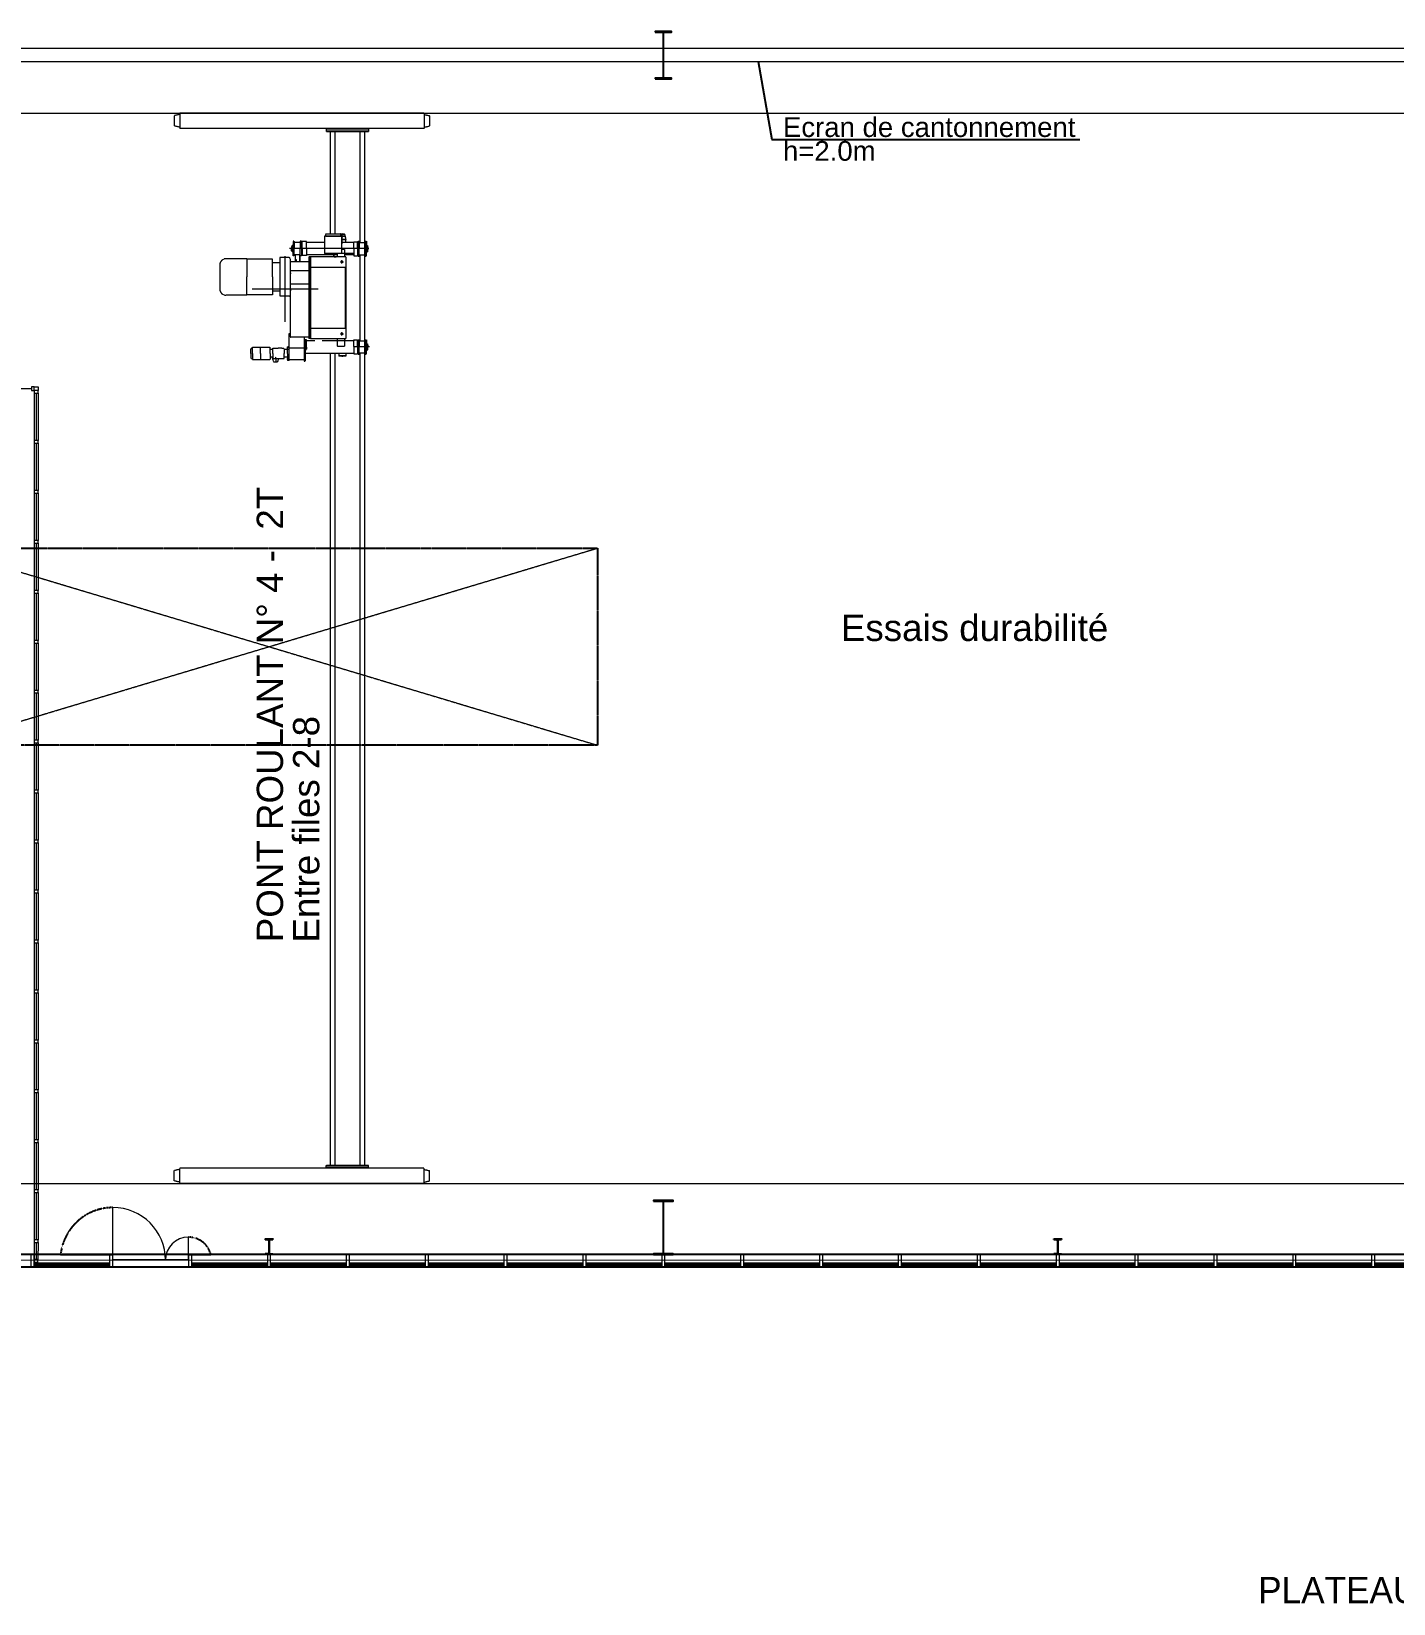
# Model space of a CAD drawing. Header units: metres. Extents: x 134472 to 303672, y 136880 to 366415.
# Drawn here: x 178482 to 199207, y 310791 to 334709 of the extents above; entities that cross this region are included whole.
import ezdxf

# ---------------------------------------------------------------- set-up
doc = ezdxf.new("R2010")
doc.units = ezdxf.units.M
doc.header["$LTSCALE"] = 2
doc.header["$MEASUREMENT"] = 0
doc.header["$PDMODE"] = 2
doc.header["$PDSIZE"] = 500
doc.linetypes.add('Planta_2$0$CACHE', pattern=[0.375, 0.25, -0.125])
doc.linetypes.add('STYLE_12', pattern=[0.46875, 0.3125, -0.15625])
for name, color, linetype in [('0.01', 8, 'Continuous'), ('0.1TEN', 133, 'Planta_2$0$CACHE'), ('1', 5, 'Continuous'), ('MOJI', 7, 'Continuous')]:
    doc.layers.add(name, color=color, linetype=linetype)
for name, color, linetype, lineweight in [('0.03', 151, 'Continuous', 5), ('0.03TEN', 8, 'STYLE_12', 5), ('0.10', 92, 'Continuous', 9), ('0.15', 5, 'Continuous', 15)]:
    doc.layers.add(name, color=color, linetype=linetype, lineweight=lineweight)
doc.styles.add('arial', font='arial.ttf')

msp = doc.modelspace()

# ---------------------------------------------------------------- linework, layer by layer
at = {"layer": '0.01', "linetype": 'Continuous'}
for p, q in [((263046.586, 316099.317), (169926.586, 316099.317)), ((218046.586, 315909.317), (169926.586, 315909.317)), ((178521.586, 315919.317), (179671.586, 315919.317))]:
    msp.add_line(p, q, dxfattribs=at)
at = {"layer": '0.01', "flags": 128}
for points in [[(179671.586, 315963.317), (178521.586, 315963.317)], [(182071.586, 315963.317), (180921.586, 315963.317)], [(182071.586, 315919.317), (180921.586, 315919.317)], [(183271.586, 315963.317), (182121.586, 315963.317)], [(183271.586, 315919.317), (182121.586, 315919.317)], [(184471.586, 315963.317), (183321.586, 315963.317)], [(184471.586, 315919.317), (183321.586, 315919.317)], [(185671.586, 315963.317), (184521.586, 315963.317)], [(185671.586, 315919.317), (184521.586, 315919.317)], [(186871.586, 315963.317), (185721.586, 315963.317)], [(186871.586, 315919.317), (185721.586, 315919.317)], [(188071.586, 315963.317), (186921.586, 315963.317)], [(188071.586, 315919.317), (186921.586, 315919.317)], [(189271.586, 315963.317), (188121.586, 315963.317)], [(189271.586, 315919.317), (188121.586, 315919.317)], [(190471.586, 315963.317), (189321.586, 315963.317)], [(190471.586, 315919.317), (189321.586, 315919.317)], [(191671.586, 315963.317), (190521.586, 315963.317)], [(191671.586, 315919.317), (190521.586, 315919.317)], [(192871.586, 315963.317), (191721.586, 315963.317)], [(192871.586, 315919.317), (191721.586, 315919.317)], [(194071.586, 315963.317), (192921.586, 315963.317)], [(194071.586, 315919.317), (192921.586, 315919.317)], [(195271.586, 315963.317), (194121.586, 315963.317)], [(195271.586, 315919.317), (194121.586, 315919.317)], [(196471.586, 315963.317), (195321.586, 315963.317)], [(196471.586, 315919.317), (195321.586, 315919.317)], [(197671.586, 315963.317), (196521.586, 315963.317)], [(197671.586, 315919.317), (196521.586, 315919.317)], [(198871.586, 315963.317), (197721.586, 315963.317)], [(198871.586, 315919.317), (197721.586, 315919.317)], [(200071.586, 315963.317), (198921.586, 315963.317)], [(200071.586, 315919.317), (198921.586, 315919.317)]]:
    msp.add_lwpolyline(points, dxfattribs=at)
at = {"layer": '0.03'}
for p, q in [((178482.325, 329274.251), (177762.493, 329274.251)), ((178522.325, 329204.251), (178522.325, 328484.251)), ((178552.325, 329204.251), (178552.325, 328484.251)), ((178582.325, 329204.251), (178582.325, 328484.251)), ((178522.325, 328444.251), (178522.325, 327724.251)), ((178552.325, 328444.251), (178552.325, 327724.251)), ((178582.325, 328444.251), (178582.325, 327724.251)), ((178522.325, 327684.251), (178522.325, 326964.251)), ((178552.325, 327684.251), (178552.325, 326964.251)), ((178582.325, 327684.251), (178582.325, 326964.251)), ((178522.325, 326924.251), (178522.325, 326204.251)), ((178552.325, 326924.251), (178552.325, 326204.251)), ((178582.325, 326924.251), (178582.325, 326204.251)), ((178522.325, 326164.251), (178522.325, 325444.251)), ((178552.325, 326164.251), (178552.325, 325444.251)), ((178582.325, 326164.251), (178582.325, 325444.251)), ((178522.325, 325404.251), (178522.325, 324684.251)), ((178552.325, 325404.251), (178552.325, 324684.251)), ((178582.325, 325404.251), (178582.325, 324684.251)), ((178522.325, 324644.251), (178522.325, 323924.251)), ((178552.325, 324644.251), (178552.325, 323924.251)), ((178582.325, 324644.251), (178582.325, 323924.251)), ((178522.325, 323884.251), (178522.325, 323164.251)), ((178552.325, 323884.251), (178552.325, 323164.251)), ((178582.325, 323884.251), (178582.325, 323164.251)), ((178522.325, 323124.251), (178522.325, 322404.251)), ((178552.325, 323124.251), (178552.325, 322404.251)), ((178582.325, 323124.251), (178582.325, 322404.251)), ((178522.325, 322364.251), (178522.325, 321644.251)), ((178552.325, 322364.251), (178552.325, 321644.251)), ((178582.325, 322364.251), (178582.325, 321644.251)), ((178522.325, 321604.251), (178522.325, 320884.251)), ((178552.325, 321604.251), (178552.325, 320884.251)), ((178582.325, 321604.251), (178582.325, 320884.251)), ((178522.325, 320844.251), (178522.325, 320124.251)), ((178552.325, 320844.251), (178552.325, 320124.251)), ((178582.325, 320844.251), (178582.325, 320124.251)), ((178522.325, 320084.251), (178522.325, 319364.251)), ((178552.325, 320084.251), (178552.325, 319364.251)), ((178582.325, 320084.251), (178582.325, 319364.251)), ((178522.325, 319324.251), (178522.325, 318604.251)), ((178552.325, 319324.251), (178552.325, 318604.251)), ((178582.325, 319324.251), (178582.325, 318604.251)), ((178522.325, 318564.251), (178522.325, 317844.251)), ((178552.325, 318564.251), (178552.325, 317844.251)), ((178582.325, 318564.251), (178582.325, 317844.251)), ((178522.325, 317804.251), (178522.325, 317084.251)), ((178552.325, 317804.251), (178552.325, 317084.251)), ((178582.325, 317804.251), (178582.325, 317084.251)), ((178522.325, 317044.251), (178522.325, 316324.251)), ((178552.325, 317044.251), (178552.325, 316324.251)), ((178582.325, 317044.251), (178582.325, 316324.251)), ((178522.325, 316284.251), (178522.325, 316023.317)), ((178552.325, 316284.251), (178552.325, 316023.317)), ((178582.325, 316284.251), (178581.586, 316023.317))]:
    msp.add_line(p, q, dxfattribs=at)
at = {"layer": '0.03', "flags": 128}
for points in [[(180521.586, 316015.317, 0.414213562), (179721.586, 316815.317)], [(180871.586, 316365.317, 0.414213562), (180521.586, 316015.317)]]:
    msp.add_lwpolyline(points, format="xyb", dxfattribs=at)
for points in [[(179721.586, 316015.317), (179721.586, 316815.317)], [(180871.586, 316015.317), (180871.586, 316365.317)], [(180871.586, 316018.143), (179721.586, 316018.143)], [(179671.586, 315941.317), (178521.586, 315941.317)], [(182071.586, 315941.317), (180921.586, 315941.317)], [(183271.586, 315941.317), (182121.586, 315941.317)], [(184471.586, 315941.317), (183321.586, 315941.317)], [(185671.586, 315941.317), (184521.586, 315941.317)], [(186871.586, 315941.317), (185721.586, 315941.317)], [(188071.586, 315941.317), (186921.586, 315941.317)], [(189271.586, 315941.317), (188121.586, 315941.317)], [(190471.586, 315941.317), (189321.586, 315941.317)], [(191671.586, 315941.317), (190521.586, 315941.317)], [(192871.586, 315941.317), (191721.586, 315941.317)], [(194071.586, 315941.317), (192921.586, 315941.317)], [(195271.586, 315941.317), (194121.586, 315941.317)], [(196471.586, 315941.317), (195321.586, 315941.317)], [(197671.586, 315941.317), (196521.586, 315941.317)], [(198871.586, 315941.317), (197721.586, 315941.317)], [(200071.586, 315941.317), (198921.586, 315941.317)]]:
    msp.add_lwpolyline(points, dxfattribs=at)
at = {"layer": '0.03TEN', "linetype": 'Continuous', "lineweight": 0}
for p, q in [((157846.586, 333465.91), (206076.586, 333465.91)), ((157846.586, 317182.723), (200446.586, 317182.723))]:
    msp.add_line(p, q, dxfattribs=at)
at = {"layer": '0.03TEN', "flags": 128}
for points in [[(188090.086, 334449.317), (176103.086, 334449.317)], [(200090.086, 334449.317), (188103.086, 334449.317)], [(188090.086, 334249.317), (176103.086, 334249.317)], [(200090.086, 334249.317), (188103.086, 334249.317)], [(180737.514, 333446.478), (180653.307, 333427.046)], [(180653.307, 333427.046), (180653.307, 333271.588)], [(184455.658, 333465.91), (180737.514, 333465.91)], [(180737.514, 333465.91), (180737.514, 333232.723)], [(184455.658, 333465.91), (184455.658, 333232.723)], [(184455.658, 333446.478), (184539.864, 333427.046)], [(184539.864, 333427.046), (184539.864, 333271.588)], [(180737.514, 333252.156), (180653.307, 333271.588)], [(184455.658, 333232.723), (180737.514, 333232.723)], [(182964.558, 333232.723), (182964.558, 333187.381)], [(182964.558, 333211.996), (183612.299, 333211.996)], [(182964.558, 333187.381), (183612.299, 333187.381)], [(183029.332, 333187.381), (183029.332, 331625.268)], [(183100.584, 333187.381), (183100.584, 331625.268)], [(183476.274, 333187.381), (183476.274, 331498.021)], [(183547.525, 333187.381), (183547.525, 317451.278)], [(183612.299, 333232.723), (183612.299, 333187.381)], [(184455.658, 333252.156), (184539.864, 333271.588)], [(182479.648, 331520.552), (182463.09, 331520.552)], [(182463.09, 331520.552), (182463.09, 331405.357)], [(182479.648, 331520.552), (182479.648, 331405.357)], [(182479.648, 331520.552), (182481.12, 331519.226)], [(182482.831, 331502.947), (182481.12, 331519.226)], [(182571.642, 331518.914), (182570.694, 331509.89)], [(182571.642, 331518.914), (182571.642, 331405.357)], [(182589.705, 331518.914), (182571.642, 331518.914)], [(182589.705, 331405.357), (182589.705, 331518.914)], [(182599.841, 331405.357), (182599.841, 331511.981)], [(182667.814, 331511.981), (182599.841, 331511.981)], [(182667.814, 331405.357), (182667.814, 331511.981)], [(182943.035, 331593.281), (182943.035, 331332.054)], [(183254.023, 331593.281), (182943.035, 331593.281)], [(182956.184, 331594.614), (183253.723, 331594.614)], [(182956.363, 331625.268), (182956.363, 331593.281)], [(183246.838, 331625.268), (182956.363, 331625.268)], [(183177.786, 331625.472), (183177.422, 331623.935)], [(183184.271, 331630.599), (183240.307, 331630.599)], [(183191.796, 331623.935), (183247.057, 331624.293)], [(183191.796, 331591.948), (183191.796, 331623.935)], [(183205.124, 331591.948), (183254.246, 331592.288)], [(183205.124, 331330.721), (183205.124, 331591.948)], [(183205.124, 331543.968), (183265.099, 331543.968)], [(183265.099, 331543.968), (183205.124, 331543.968)], [(183265.099, 331537.61), (183205.124, 331537.61)], [(183211.788, 331474.663), (183211.788, 331638.596)], [(183211.788, 331474.663), (183211.788, 331557.296)], [(183246.809, 331625.396), (183265.099, 331543.968)], [(183265.099, 331497.32), (183265.099, 331543.968)], [(183451.83, 331516.375), (183469.893, 331516.375)], [(183451.83, 331404.025), (183451.83, 331516.375)], [(183469.893, 331516.375), (183470.842, 331507.35)], [(183469.893, 331516.375), (183469.893, 331404.025)], [(183558.705, 331500.408), (183560.416, 331516.687)], [(183561.888, 331518.013), (183560.416, 331516.687)], [(183561.888, 331518.013), (183578.446, 331518.013)], [(183561.888, 331518.013), (183561.888, 331404.025)], [(183578.446, 331518.013), (183578.446, 331404.025)], [(183397.517, 331405.357), (182410.718, 331405.357)], [(182440.832, 331438.677), (182439.1, 331436.945)], [(182439.1, 331436.945), (182439.1, 331405.357)], [(182439.1, 331373.77), (182439.1, 331405.357)], [(182440.832, 331372.038), (182439.1, 331373.77)], [(182445.097, 331438.677), (182440.832, 331438.677)], [(182445.097, 331372.038), (182440.832, 331372.038)], [(182455.851, 331452.005), (182445.097, 331452.005)], [(182445.097, 331452.005), (182445.097, 331358.71)], [(182455.851, 331358.71), (182445.097, 331358.71)], [(182459.758, 331445.341), (182455.851, 331452.005)], [(182459.758, 331365.374), (182455.851, 331358.71)], [(182463.09, 331452.005), (182459.758, 331452.005)], [(182459.758, 331358.71), (182459.758, 331452.005)], [(182463.09, 331358.71), (182459.758, 331358.71)], [(182463.09, 331292.89), (182463.09, 331405.357)], [(182479.648, 331292.89), (182463.09, 331292.89)], [(182479.648, 331292.89), (182479.648, 331405.357)], [(182479.648, 331292.89), (182481.12, 331294.216)], [(182482.831, 331310.495), (182481.12, 331294.216)], [(182567.313, 331500.56), (182485.482, 331500.56)], [(182567.313, 331312.882), (182485.482, 331312.882)], [(182493.078, 331312.882), (182493.078, 331204.63)], [(182558.785, 331312.882), (182558.785, 331204.63)], [(182559.717, 331312.882), (182559.717, 331204.63)], [(182566.381, 331312.882), (182566.381, 331204.63)], [(182570.694, 331509.89), (182569.964, 331502.947)], [(182570.694, 331303.553), (182569.964, 331310.495)], [(182571.642, 331294.528), (182570.694, 331303.553)], [(182571.642, 331294.528), (182571.642, 331405.357)], [(182589.705, 331294.528), (182571.642, 331294.528)], [(182599.841, 331450.672), (182589.705, 331450.672)], [(182589.705, 331405.357), (182589.705, 331294.528)], [(182599.841, 331360.042), (182589.705, 331360.042)], [(182599.841, 331405.357), (182599.841, 331298.734)], [(182667.814, 331298.734), (182599.841, 331298.734)], [(182943.035, 331498.653), (182667.814, 331498.653)], [(182667.814, 331405.357), (182667.814, 331298.734)], [(183076.314, 331312.062), (182667.814, 331312.062)], [(182721.792, 331279.266), (182701.8, 331279.266)], [(182701.8, 331279.266), (182701.8, 330036.744)], [(182721.792, 331279.266), (182721.792, 330036.744)], [(183271.763, 331278.742), (182728.456, 331278.742)], [(182728.456, 331278.742), (182728.456, 330036.744)], [(182728.456, 331278.742), (182728.456, 330036.744)], [(183397.517, 331332.054), (182943.035, 331332.054)], [(183076.314, 331281.408), (183036.331, 331281.408)], [(183036.331, 331281.408), (183036.331, 331278.742)], [(183049.659, 331332.054), (183049.659, 331329.388)], [(183049.659, 331329.388), (183076.314, 331329.388)], [(183076.314, 331329.388), (183076.314, 331281.408)], [(183077.647, 331332.054), (183077.647, 331278.742)], [(183135.819, 331310.729), (183077.647, 331312.062)], [(183078.98, 331332.054), (183078.98, 331278.742)], [(183081.174, 331330.721), (183081.174, 331277.409)], [(183083.84, 331328.055), (183083.84, 331280.075)], [(183110.496, 331328.055), (183083.84, 331328.055)], [(183083.84, 331280.075), (183123.823, 331280.075)], [(183110.496, 331330.721), (183110.496, 331328.055)], [(183123.823, 331280.075), (183123.823, 331277.409)], [(183135.819, 331330.721), (183135.819, 331277.409)], [(183387.05, 331497.32), (183205.124, 331497.32)], [(183205.124, 331396.028), (183247.773, 331396.028)], [(183247.773, 331396.028), (183247.773, 331277.409)], [(183387.05, 331310.729), (183247.773, 331310.729)], [(183271.763, 330035.411), (183271.763, 331277.409)], [(183387.05, 331404.025), (183387.05, 331510.648)], [(183387.05, 331510.648), (183441.694, 331510.648)], [(183387.05, 331404.025), (183387.05, 331297.401)], [(183387.05, 331297.401), (183441.694, 331297.401)], [(183617.756, 331404.025), (183397.517, 331405.357)], [(183441.694, 331404.025), (183441.694, 331510.648)], [(183441.694, 331449.34), (183451.83, 331449.34)], [(183441.694, 331404.025), (183441.694, 331297.401)], [(183441.694, 331358.71), (183451.83, 331358.71)], [(183451.83, 331404.025), (183451.83, 331291.879)], [(183451.83, 331291.879), (183469.893, 331291.879)], [(183469.893, 331291.879), (183469.893, 331404.025)], [(183469.893, 331291.879), (183470.842, 331300.903)], [(183470.842, 331507.35), (183471.571, 331500.408)], [(183470.842, 331300.903), (183471.571, 331307.846)], [(183474.222, 331498.021), (183556.054, 331498.021)], [(183474.222, 331310.233), (183556.054, 331310.233)], [(183476.274, 331310.233), (183476.274, 329999.844)], [(183547.525, 331310.233), (183547.525, 330562.119)], [(183556.054, 331498.021), (183556.054, 331404.025)], [(183556.054, 331310.233), (183556.054, 331404.025)], [(183558.705, 331307.846), (183560.416, 331291.566)], [(183561.859, 331290.181), (183560.387, 331291.507)], [(183561.888, 331290.241), (183561.888, 331404.025)], [(183561.888, 331290.241), (183578.446, 331290.241)], [(183578.446, 331450.672), (183581.778, 331450.672)], [(183578.446, 331290.241), (183578.446, 331404.025)], [(183578.446, 331357.377), (183581.778, 331357.377)], [(183581.778, 331444.008), (183585.684, 331450.672)], [(183581.778, 331357.377), (183581.778, 331450.672)], [(183581.778, 331364.041), (183585.684, 331357.377)], [(183585.684, 331450.672), (183596.438, 331450.672)], [(183585.684, 331357.377), (183596.438, 331357.377)], [(183596.438, 331450.672), (183596.438, 331357.377)], [(183596.438, 331437.344), (183600.703, 331437.344)], [(183600.703, 331437.344), (183602.436, 331435.612)], [(183600.703, 331370.705), (183602.436, 331372.437)], [(183602.436, 331435.612), (183602.436, 331404.025)], [(183602.436, 331372.437), (183602.436, 331404.025)], [(181346.269, 331153.75), (181346.269, 330793.654)], [(181719.827, 331250.912), (181443.43, 331250.912)], [(181762.751, 331250.912), (181719.827, 331250.912)], [(181760.679, 331250.912), (181760.679, 330973.702)], [(182152.186, 331244.248), (181760.679, 331244.248)], [(182152.186, 330973.702), (182152.186, 331244.248)], [(182263.808, 331190.936), (182152.186, 331190.936)], [(182297.127, 331267.572), (182263.808, 331267.572)], [(182263.808, 331267.572), (182263.808, 330681.143)], [(182403.227, 331267.572), (182297.127, 331267.572)], [(182420.581, 331242.433), (182420.581, 330063.923)], [(182696.188, 331204.63), (182426.845, 331204.63)], [(182695.136, 331067.352), (182431.243, 331067.352)], [(182511.202, 331245.625), (182511.202, 331202.964)], [(182559.717, 331238.758), (182559.717, 331204.63)], [(182688.472, 331204.63), (182688.266, 331204.63)], [(182728.456, 331249.463), (182721.788, 331249.463)], [(183271.763, 331118.807), (182728.456, 331118.807)], [(183178.468, 331204.106), (183231.78, 331204.106)], [(183205.124, 331177.45), (183205.124, 331230.762)], [(183258.435, 330195.346), (183258.435, 331117.474)], [(181760.679, 330696.493), (181760.679, 330973.702)], [(182152.186, 330973.702), (182152.186, 330703.157)], [(182427.245, 331031.367), (182433.909, 331031.367)], [(182696.469, 330862.102), (182432.576, 330862.102)], [(181719.827, 330696.493), (181443.43, 330696.493)], [(181762.751, 330696.493), (181719.827, 330696.493)], [(182152.186, 330703.157), (181760.679, 330703.157)], [(182263.808, 330756.469), (182152.186, 330756.469)], [(182411.048, 330681.143), (182263.808, 330681.143)], [(182425.579, 330774.805), (182435.575, 330774.805)], [(182404.72, 330112.713), (182420.581, 330112.713)], [(182404.72, 329705.212), (182404.72, 330112.713)], [(182728.456, 330196.679), (183271.763, 330196.679)], [(183181.133, 330108.714), (183229.114, 330108.714)], [(183205.124, 330084.724), (183205.124, 330132.705)], [(183476.274, 330222.486), (183476.274, 330079.612)], [(181818.843, 329811.835), (181818.843, 329877.546)], [(181844.335, 329904), (181820.055, 329880.414)], [(181845.499, 329811.835), (181845.499, 329904.786)], [(181847.121, 329905.13), (181969.448, 329905.13)], [(181969.448, 329811.835), (181969.448, 329905.13)], [(181969.448, 329903.691), (182116.055, 329903.691)], [(182116.055, 329811.835), (182116.055, 329903.691)], [(182152.041, 329871.811), (182120.054, 329871.811)], [(182156.039, 329811.835), (182156.039, 329891.802)], [(182156.039, 329891.802), (182193.357, 329891.802)], [(182180.127, 329891.802), (182236.671, 329891.802)], [(182293.214, 329891.802), (182236.671, 329891.802)], [(182286.653, 329891.802), (182321.305, 329891.802)], [(182326.636, 329883.806), (182326.636, 329886.471)], [(182326.636, 329883.806), (182326.636, 329811.502)], [(182380.612, 329871.811), (182331.967, 329871.811)], [(182401.937, 329898.466), (182368.93, 329898.466)], [(182396.606, 329871.794), (182373.406, 329871.794)], [(182380.612, 329811.502), (182380.612, 329918.458)], [(182380.752, 329914.081), (182402.886, 329914.081)], [(182404.72, 329898.133), (182633.952, 329898.133)], [(182696.749, 330057.259), (182427.245, 330057.259)], [(182633.952, 330057.259), (182633.952, 329691.551)], [(182667.814, 330016.752), (182633.952, 330016.752)], [(182639.283, 329898.466), (182672.29, 329898.466)], [(182644.615, 330016.752), (182644.615, 329691.551)], [(182644.615, 329906.463), (182644.615, 329926.455)], [(182644.615, 329814.501), (182644.615, 329901.132)], [(182644.615, 329871.794), (182667.814, 329871.794)], [(182667.814, 329933.252), (182667.814, 330016.752)], [(182792.43, 330003.424), (182667.814, 330003.424)], [(182667.814, 329910.128), (182667.814, 329924.789)], [(182667.814, 329910.128), (182667.814, 329871.811)], [(182721.792, 330036.744), (182701.8, 330036.744)], [(182728.456, 330054.07), (182721.792, 330054.07)], [(182728.456, 330036.744), (183271.763, 330036.744)], [(183397.517, 330003.424), (182904.384, 330003.424)], [(183135.819, 330035.411), (183135.819, 329916.792)], [(183247.773, 329916.792), (183135.819, 329916.792)], [(183247.773, 330035.411), (183247.773, 329916.792)], [(183387.05, 330015.419), (183441.694, 330015.419)], [(183387.05, 329908.796), (183387.05, 330015.419)], [(183387.05, 329908.796), (183387.05, 329802.172)], [(183627.086, 329908.796), (183397.517, 329910.128)], [(183441.694, 329908.796), (183441.694, 330015.419)], [(183441.694, 329954.11), (183451.83, 329954.11)], [(183441.694, 329908.796), (183441.694, 329802.172)], [(183441.694, 329863.481), (183451.83, 329863.481)], [(183451.83, 330018.198), (183469.893, 330018.198)], [(183451.83, 329908.796), (183451.83, 330018.198)], [(183451.83, 329908.796), (183451.83, 329798.576)], [(183469.893, 330018.198), (183471.571, 330002.231)], [(183469.893, 330018.198), (183469.893, 329908.796)], [(183469.893, 329798.576), (183469.893, 329908.796)], [(183474.222, 329999.844), (183556.054, 329999.844)], [(183558.089, 330001.651), (183561.888, 330019.836)], [(183561.888, 330019.836), (183578.446, 330019.836)], [(183561.888, 330019.836), (183561.888, 329908.796)], [(183561.888, 329798.148), (183561.888, 329908.796)], [(183578.446, 330019.836), (183578.446, 329908.796)], [(183578.446, 329955.443), (183581.778, 329955.443)], [(183578.446, 329798.148), (183578.446, 329908.796)], [(183578.446, 329862.148), (183581.778, 329862.148)], [(183581.778, 329862.148), (183581.778, 329955.443)], [(183581.778, 329948.779), (183585.684, 329955.443)], [(183581.778, 329868.812), (183585.684, 329862.148)], [(183585.684, 329955.443), (183596.438, 329955.443)], [(183585.684, 329862.148), (183596.438, 329862.148)], [(183596.438, 329955.443), (183596.438, 329862.148)], [(183596.438, 329942.115), (183600.703, 329942.115)], [(183596.438, 329875.476), (183600.703, 329875.476)], [(183600.703, 329942.115), (183602.436, 329940.383)], [(183600.703, 329875.476), (183602.436, 329877.208)], [(183602.436, 329940.383), (183602.436, 329908.796)], [(183602.436, 329877.208), (183602.436, 329908.796)], [(181818.843, 329811.835), (181818.843, 329746.124)], [(181844.335, 329719.67), (181820.055, 329743.256)], [(181845.499, 329811.835), (181845.499, 329718.884)], [(181847.121, 329718.54), (181969.448, 329718.54)], [(181969.448, 329811.835), (181969.448, 329718.54)], [(181969.448, 329719.979), (182116.055, 329719.979)], [(182116.055, 329811.835), (182116.055, 329719.979)], [(182152.041, 329751.859), (182120.054, 329751.859)], [(182164.143, 329688.681), (182149.174, 329751.859)], [(182156.039, 329811.835), (182156.039, 329731.867)], [(182156.039, 329731.867), (182321.305, 329731.867)], [(182170.627, 329683.554), (182226.664, 329683.554)], [(182198.144, 329723.538), (182198.144, 329756.857)], [(182198.144, 329723.538), (182198.144, 329675.557)], [(182233.166, 329688.757), (182242.849, 329731.867)], [(182326.636, 329815.533), (182326.636, 329814.501)], [(182326.636, 329739.864), (182326.636, 329811.835)], [(182326.636, 329739.864), (182326.636, 329737.199)], [(182380.612, 329751.859), (182331.967, 329751.859)], [(182401.937, 329724.537), (182368.93, 329724.537)], [(182380.612, 329811.502), (182380.612, 329705.212)], [(182404.72, 329705.212), (182380.612, 329705.212)], [(182633.952, 329711.542), (182404.72, 329711.542)], [(182631.287, 329691.551), (182633.952, 329691.551)], [(182633.952, 329691.551), (182644.615, 329691.551)], [(182644.615, 329816.833), (183397.517, 329816.833)], [(182644.615, 329814.501), (182644.615, 329797.841)], [(182644.615, 329814.501), (182644.615, 329727.869)], [(182644.615, 329727.869), (182644.615, 329707.877)], [(183029.332, 329816.833), (183029.332, 317451.278)], [(183100.584, 329816.833), (183100.584, 317451.278)], [(183158.476, 329815.5), (183158.476, 329768.852)], [(183265.099, 329775.21), (183158.476, 329775.21)], [(183265.099, 329768.852), (183158.476, 329768.852)], [(183211.788, 329768.852), (183211.788, 329759.523)], [(183265.099, 329815.5), (183265.099, 329768.852)], [(183397.517, 329816.833), (183387.05, 329815.5)], [(183387.05, 329802.172), (183441.694, 329802.172)], [(183451.83, 329798.576), (183469.893, 329798.576)], [(183469.893, 329799.785), (183470.842, 329808.81)], [(183470.842, 329808.81), (183471.571, 329815.753)], [(183474.222, 329818.14), (183556.054, 329818.14)], [(183476.274, 329818.14), (183476.274, 317451.278)], [(183558.705, 329815.753), (183560.416, 329799.473)], [(183561.888, 329798.148), (183560.416, 329799.473)], [(183561.888, 329798.148), (183578.446, 329798.148)], [(177096.586, 323849.317), (187096.586, 326849.317)], [(177096.586, 326849.317), (187096.586, 323849.317)], [(184455.658, 317415.91), (180737.514, 317415.91)], [(180737.514, 317182.723), (180737.514, 317415.91)], [(182964.558, 317415.91), (182964.558, 317461.252)], [(182964.558, 317461.252), (183612.299, 317461.252)], [(182964.558, 317436.638), (183612.299, 317436.638)], [(183612.299, 317415.91), (183612.299, 317461.252)], [(184455.658, 317182.723), (184455.658, 317415.91)], [(180737.514, 317396.478), (180653.307, 317377.046)], [(180653.307, 317221.588), (180653.307, 317377.046)], [(180737.514, 317202.156), (180653.307, 317221.588)], [(184455.658, 317182.723), (180737.514, 317182.723)], [(184455.658, 317396.478), (184539.864, 317377.046)], [(184455.658, 317202.156), (184539.864, 317221.588)], [(184539.864, 317221.588), (184539.864, 317377.046)]]:
    msp.add_lwpolyline(points, dxfattribs=at)
for points in [[(183184.271, 331630.599, 0.347606212), (183177.786, 331625.472)], [(183246.809, 331625.396, 0.350883853), (183240.307, 331630.599)], [(182482.831, 331502.947, 0.383864035), (182485.482, 331500.56)], [(182485.482, 331312.882, 0.383864035), (182482.831, 331310.495)], [(182567.313, 331500.56, 0.383864035), (182569.964, 331502.947)], [(182569.964, 331310.495, 0.383864035), (182567.313, 331312.882)], [(183471.571, 331500.408, 0.383864035), (183474.222, 331498.021)], [(183474.222, 331310.233, 0.383864035), (183471.571, 331307.846)], [(183556.054, 331498.021, 0.383864035), (183558.705, 331500.408)], [(183558.705, 331307.846, 0.383864035), (183556.054, 331310.233)], [(181443.43, 331250.912, 0.414213562), (181346.269, 331153.75)], [(182420.581, 331250.217, 0.414213562), (182403.227, 331267.572)], [(182420.581, 331211.294, 0.432462131), (182428.911, 331202.964)], [(182420.581, 331038.031, 0.414213562), (182427.245, 331031.367)], [(182695.136, 331204.589, 0.414213562), (182701.799, 331211.253)], [(182695.136, 331067.352, 0.414213562), (182701.8, 331074.016)], [(183205.124, 331217.434, 1), (183205.124, 331190.778, 1), (183205.124, 331217.434)], [(181346.269, 330793.654, 0.414213562), (181443.43, 330696.493)], [(182697.052, 330861.934, 0.414213562), (182701.829, 330866.711)], [(182420.488, 330671.662, 0.507644345), (182410.933, 330681.126)], [(182420.581, 330779.802, 0.414213562), (182425.579, 330774.805)], [(183205.124, 330122.042, 1), (183205.124, 330095.386, 1), (183205.124, 330122.042)], [(181820.055, 329880.414, 0.20268138), (181818.843, 329877.546)], [(181847.121, 329905.13, 0.195148783), (181844.335, 329904)], [(182116.055, 329875.809, 0.414213562), (182120.054, 329871.811)], [(182152.041, 329871.811, 0.414213562), (182156.039, 329875.809)], [(182326.636, 329886.471, 0.414213562), (182321.305, 329891.802)], [(182326.636, 329877.142, 0.414213562), (182331.967, 329871.811)], [(182420.581, 330063.923, 0.414213562), (182427.245, 330057.259)], [(182701.788, 330052.063, 0.421326893), (182696.167, 330057.242)], [(183471.571, 330002.231, 0.383864035), (183474.222, 329999.844)], [(183556.054, 329999.844, 0.383864035), (183558.705, 330002.231)], [(181818.843, 329746.124, 0.20268138), (181820.055, 329743.256)], [(181844.335, 329719.67, 0.195148783), (181847.121, 329718.54)], [(182120.054, 329751.859, 0.414213562), (182116.055, 329747.861)], [(182156.039, 329747.861, 0.414213562), (182152.041, 329751.859)], [(182164.143, 329688.681, 0.347606212), (182170.627, 329683.554)], [(182226.664, 329683.554, 0.350883853), (182233.166, 329688.757)], [(182321.305, 329731.867, 0.414213562), (182326.636, 329737.199)], [(182331.967, 329751.859, 0.414213562), (182326.636, 329746.528)], [(183474.222, 329818.14, 0.383864035), (183471.571, 329815.753)], [(183558.705, 329815.753, 0.383864035), (183556.054, 329818.14)]]:
    msp.add_lwpolyline(points, format="xyb", dxfattribs=at)
at = {"layer": '0.03TEN', "ltscale": 10}
msp.add_point((182342.279, 330792.476), dxfattribs=at)
at = {"layer": '0.10'}
for points in [[(178471.586, 315919.317), (178521.586, 315919.317), (178521.586, 316099.317), (178471.586, 316099.317)], [(182071.586, 315919.317), (182121.586, 315919.317), (182121.586, 316099.317), (182071.586, 316099.317)], [(183271.586, 315919.317), (183321.586, 315919.317), (183321.586, 316099.317), (183271.586, 316099.317)], [(184471.586, 315919.317), (184521.586, 315919.317), (184521.586, 316099.317), (184471.586, 316099.317)], [(185671.586, 315919.317), (185721.586, 315919.317), (185721.586, 316099.317), (185671.586, 316099.317)], [(186871.586, 315919.317), (186921.586, 315919.317), (186921.586, 316099.317), (186871.586, 316099.317)], [(188071.586, 315919.317), (188121.586, 315919.317), (188121.586, 316099.317), (188071.586, 316099.317)], [(189271.586, 315919.317), (189321.586, 315919.317), (189321.586, 316099.317), (189271.586, 316099.317)], [(190471.586, 315919.317), (190521.586, 315919.317), (190521.586, 316099.317), (190471.586, 316099.317)], [(191671.586, 315919.317), (191721.586, 315919.317), (191721.586, 316099.317), (191671.586, 316099.317)], [(192871.586, 315919.317), (192921.586, 315919.317), (192921.586, 316099.317), (192871.586, 316099.317)], [(194071.586, 315919.317), (194121.586, 315919.317), (194121.586, 316099.317), (194071.586, 316099.317)], [(195271.586, 315919.317), (195321.586, 315919.317), (195321.586, 316099.317), (195271.586, 316099.317)], [(196471.586, 315919.317), (196521.586, 315919.317), (196521.586, 316099.317), (196471.586, 316099.317)], [(197671.586, 315919.317), (197721.586, 315919.317), (197721.586, 316099.317), (197671.586, 316099.317)], [(198871.586, 315919.317), (198921.586, 315919.317), (198921.586, 316099.317), (198871.586, 316099.317)]]:
    msp.add_lwpolyline(points, close=True, dxfattribs=at)
for points in [[(179671.586, 315919.317), (179721.586, 315919.317), (179721.586, 316099.317), (179671.586, 316099.317)], [(180871.586, 315919.317), (180921.586, 315919.317), (180921.586, 316099.317), (180871.586, 316099.317)]]:
    msp.add_3dface(points, dxfattribs=at)
at = {"layer": '0.15'}
for points in [[(178482.325, 329244.251), (178522.325, 329244.251), (178522.325, 329304.251), (178482.325, 329304.251)], [(178582.325, 329244.251), (178522.325, 329244.251), (178522.325, 329304.251), (178582.325, 329304.251)], [(178522.325, 329244.251), (178522.325, 329204.251), (178582.325, 329204.251), (178582.325, 329244.251)], [(178522.325, 328484.251), (178522.325, 328444.251), (178582.325, 328444.251), (178582.325, 328484.251)], [(178522.325, 327724.251), (178522.325, 327684.251), (178582.325, 327684.251), (178582.325, 327724.251)], [(178522.325, 326964.251), (178522.325, 326924.251), (178582.325, 326924.251), (178582.325, 326964.251)], [(178522.325, 326204.251), (178522.325, 326164.251), (178582.325, 326164.251), (178582.325, 326204.251)], [(178522.325, 325444.251), (178522.325, 325404.251), (178582.325, 325404.251), (178582.325, 325444.251)], [(178522.325, 324684.251), (178522.325, 324644.251), (178582.325, 324644.251), (178582.325, 324684.251)], [(178522.325, 323924.251), (178522.325, 323884.251), (178582.325, 323884.251), (178582.325, 323924.251)], [(178522.325, 323164.251), (178522.325, 323124.251), (178582.325, 323124.251), (178582.325, 323164.251)], [(178522.325, 322404.251), (178522.325, 322364.251), (178582.325, 322364.251), (178582.325, 322404.251)], [(178522.325, 321644.251), (178522.325, 321604.251), (178582.325, 321604.251), (178582.325, 321644.251)], [(178522.325, 320884.251), (178522.325, 320844.251), (178582.325, 320844.251), (178582.325, 320884.251)], [(178522.325, 320124.251), (178522.325, 320084.251), (178582.325, 320084.251), (178582.325, 320124.251)], [(178522.325, 319364.251), (178522.325, 319324.251), (178582.325, 319324.251), (178582.325, 319364.251)], [(178522.325, 318604.251), (178522.325, 318564.251), (178582.325, 318564.251), (178582.325, 318604.251)], [(178522.325, 317844.251), (178522.325, 317804.251), (178582.325, 317804.251), (178582.325, 317844.251)], [(178522.325, 317084.251), (178522.325, 317044.251), (178582.325, 317044.251), (178582.325, 317084.251)], [(178522.325, 316324.251), (178522.325, 316284.251), (178582.325, 316284.251), (178582.325, 316324.251)], [(178521.586, 316023.317), (178521.586, 315983.317), (178581.586, 315983.317), (178581.586, 316023.317)]]:
    msp.add_lwpolyline(points, close=True, dxfattribs=at)
at = {"layer": '0.1TEN', "linetype": 'Continuous'}
for p, q in [((178926.008, 316099.317), (179721.586, 316099.317)), ((180871.586, 316099.317), (181211.356, 316099.317))]:
    msp.add_line(p, q, dxfattribs=at)
at = {"layer": '0.1TEN', "ltscale": 10}
msp.add_lwpolyline([(177096.586, 326849.317), (187096.586, 326849.317), (187096.586, 323849.317), (177096.586, 323849.317)], close=True, dxfattribs=at)
at = {"layer": '0.1TEN', "flags": 128}
for points in [[(179721.586, 316815.317, 0.383728037), (178926.008, 316099.317)], [(181211.356, 316099.317, 0.344881464), (180871.586, 316365.317)]]:
    msp.add_lwpolyline(points, format="xyb", dxfattribs=at)
at = {"layer": '0.1TEN', "lineweight": 25, "ltscale": 10, "const_width": 20, "flags": 128}
msp.add_lwpolyline([(153966.774, 316015.317), (276226.397, 316015.317)], dxfattribs=at)
at = {"layer": '0.1TEN', "flags": 128}
for points in [[(178926.008, 316099.317), (179721.586, 316099.317)], [(180871.586, 316099.317), (181211.356, 316099.317)]]:
    msp.add_lwpolyline(points, dxfattribs=at)
at = {"layer": '1', "color": 5, "linetype": 'Continuous', "ltscale": 2}
for p, q in [((182036.586, 316329.517), (182036.586, 316339.317)), ((182036.586, 316329.517), (182078.486, 316329.517)), ((182093.486, 316314.517), (182093.486, 316124.117)), ((182099.686, 316314.517), (182099.686, 316124.117)), ((182114.686, 316329.517), (182156.586, 316329.517)), ((194036.586, 316329.517), (194036.586, 316339.317)), ((194036.586, 316329.517), (194078.486, 316329.517)), ((194093.486, 316314.517), (194093.486, 316124.117)), ((194099.686, 316314.517), (194099.686, 316124.117)), ((194114.686, 316329.517), (194156.586, 316329.517)), ((182078.486, 316109.117), (182036.586, 316109.117)), ((182114.686, 316109.117), (182156.586, 316109.117)), ((194078.486, 316109.117), (194036.586, 316109.117)), ((194114.686, 316109.117), (194156.586, 316109.117))]:
    msp.add_line(p, q, dxfattribs=at)
at = {"layer": '1', "color": 5, "linetype": 'Continuous', "ltscale": 2410.095415}
for points in [[(187971.586, 334699.317), (188221.586, 334699.317), (188221.586, 334709.317), (187971.586, 334709.317), (187971.586, 334699.317)], [(188093.586, 333999.317), (188099.586, 333999.317), (188099.586, 334699.317), (188093.586, 334699.317), (188093.586, 333999.317)], [(187971.586, 333989.317), (188221.586, 333989.317), (188221.586, 333999.317), (187971.586, 333999.317), (187971.586, 333989.317)], [(187946.586, 316911.317), (188246.586, 316911.317), (188246.586, 316923.317), (187946.586, 316923.317), (187946.586, 316911.317)], [(188093.586, 316111.317), (188099.586, 316111.317), (188099.586, 316911.317), (188093.586, 316911.317), (188093.586, 316111.317)], [(187946.586, 316099.317), (188246.586, 316099.317), (188246.586, 316111.317), (187946.586, 316111.317), (187946.586, 316099.317)]]:
    msp.add_lwpolyline(points, close=True, dxfattribs=at)
at = {"layer": '1', "color": 5, "linetype": 'Continuous', "ltscale": 2}
for points in [[(182036.586, 316339.317), (182156.586, 316339.317), (182156.586, 316329.517)], [(194036.586, 316339.317), (194156.586, 316339.317), (194156.586, 316329.517)], [(182156.586, 316109.117), (182156.586, 316099.317), (182036.586, 316099.317), (182036.586, 316109.117)], [(194156.586, 316109.117), (194156.586, 316099.317), (194036.586, 316099.317), (194036.586, 316109.117)]]:
    msp.add_lwpolyline(points, dxfattribs=at)
for centre, start, end in [((182078.486, 316314.517), 0, 90), ((182114.686, 316314.517), 90, 180), ((194078.486, 316314.517), 0, 90), ((194114.686, 316314.517), 90, 180), ((182078.486, 316124.117), 270, 0), ((182114.686, 316124.117), 180, 270), ((194078.486, 316124.117), 270, 0), ((194114.686, 316124.117), 180, 270)]:
    msp.add_arc(centre, 15, start, end, dxfattribs=at)
at = {"layer": 'MOJI', "flags": 128}
msp.add_lwpolyline([(194432.415, 333060.187), (189753.468, 333060.187), (189543.792, 334249.317)], dxfattribs=at)

# ---------------------------------------------------------------- texts
at = {"layer": '0.03TEN', "style": 'arial'}
for s, p in [('PONT ROULANT N° 4 -  2T', (182310.249, 320852.352)), ('Entre files 2-8', (182862.032, 320847.614))]:
    msp.add_text(s, height=400, rotation=90, dxfattribs=at).set_placement(p)
at = {"layer": 'MOJI', "attachment_point": 1, "style": 'arial'}
for s, insert, char_height, width, line_spacing_factor in [('Ecran de cantonnement h=2.0m', (189916.692, 333403.67), 300, 4675.6027, 0.722892), ('\\fMS UI Gothic|b0|i0|c0|p39;PLATEAUX 1', (197146.321, 311196.477), 400, 13020.29728, 0.6)]:
    msp.add_mtext(s, dxfattribs=dict(at, insert=insert, char_height=char_height, width=width, line_spacing_factor=line_spacing_factor))
at = {"layer": 'MOJI', "insert": (190797.263, 325835.196), "char_height": 400, "width": 150000, "attachment_point": 1, "style": 'arial'}
msp.add_mtext('Essais durabilité', dxfattribs=at)

doc.saveas('drawing.dxf')
